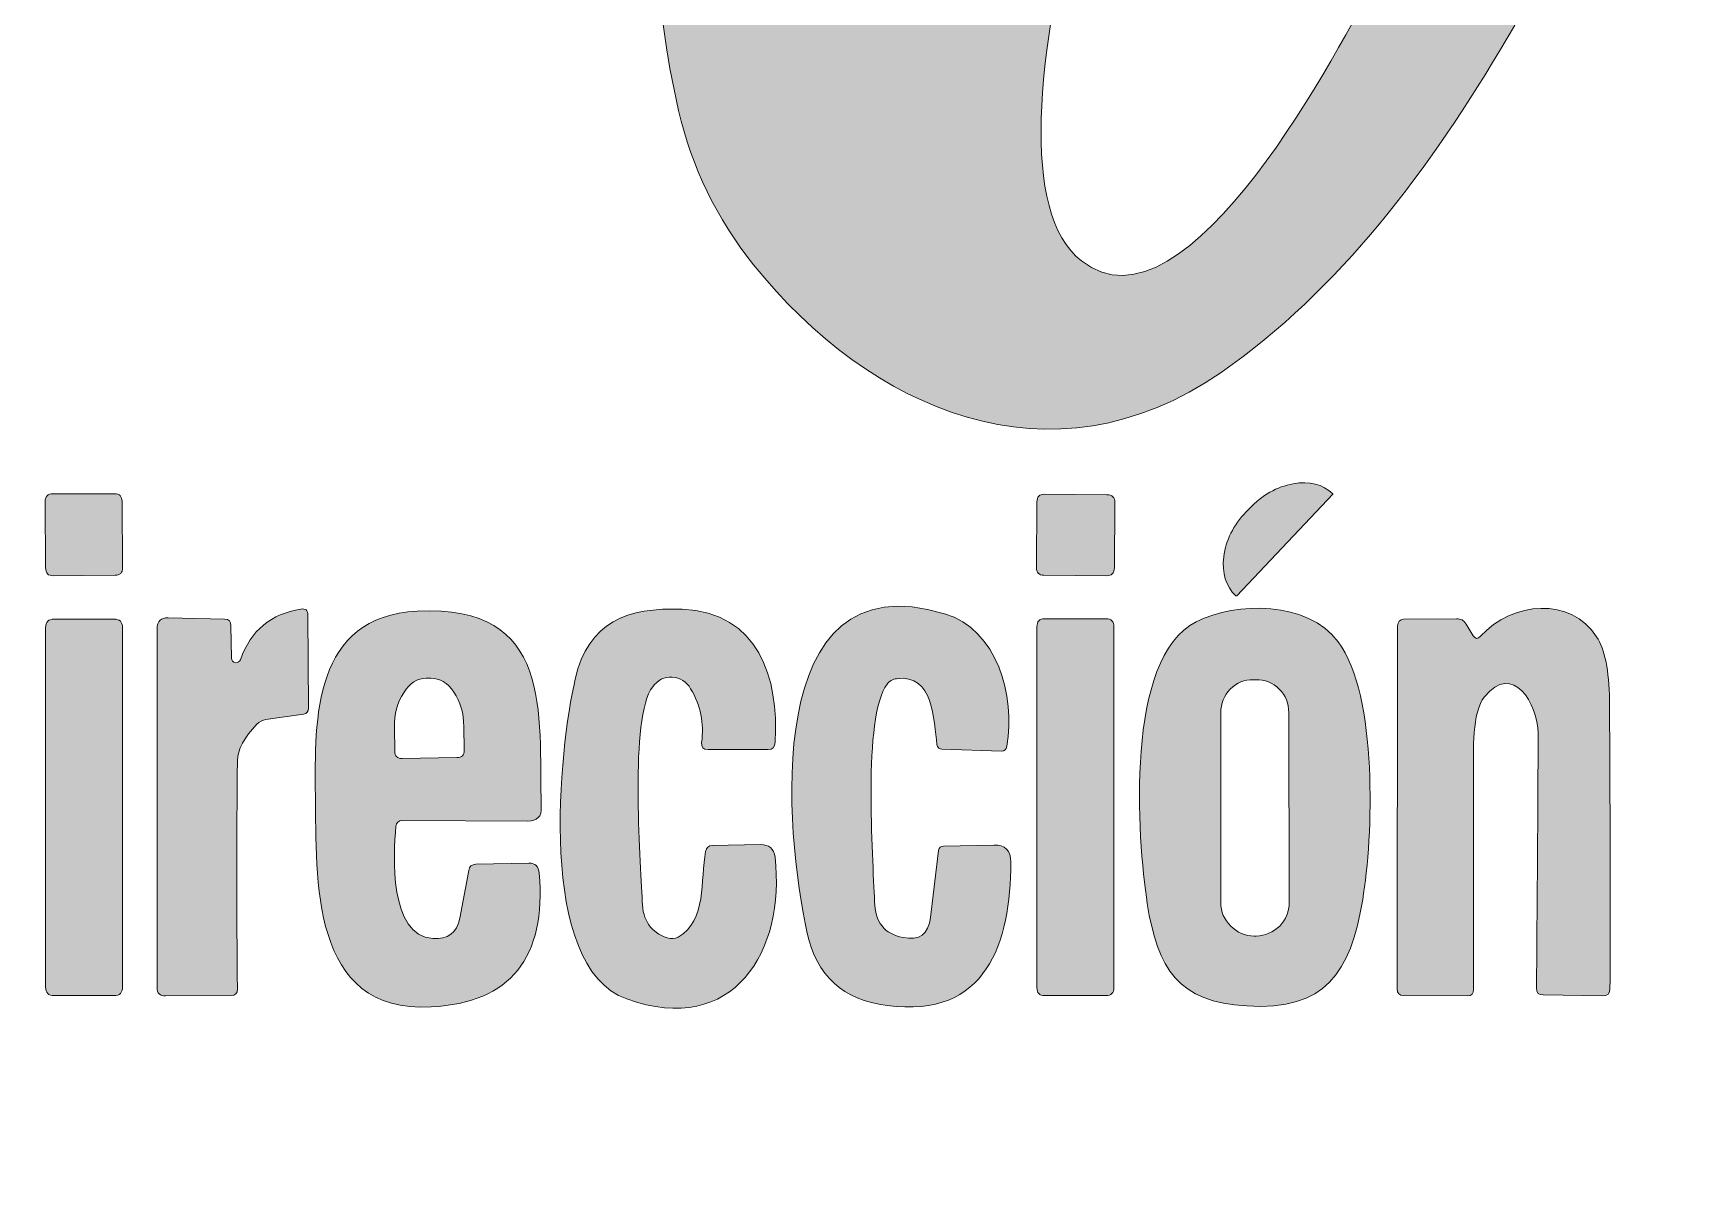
# Model space of a CAD drawing. Header units: millimetres. Extents: x 6 to 133, y 303 to 393.
# Drawn here: x 101.807 to 105.485, y 316.559 to 319.111 of the extents above; entities that cross this region are included whole.
import ezdxf

# ---------------------------------------------------------------- set-up
doc = ezdxf.new("R2010")
doc.units = ezdxf.units.MM
doc.header["$MEASUREMENT"] = 0

# ---------------------------------------------------------------- blocks, each defined once
blk = doc.blocks.new('block 2')
at = {"color": 188, "lineweight": 35, "true_color": 0x161224}
blk.add_open_spline([(21.4184, 393.1407), (21.4184, 393.1407), (6.4183, 303.1407), (6.4183, 303.1407), (6.4183, 303.1407), (118.7994, 303.1407), (118.7994, 303.1407), (118.7994, 303.1407), (133.0232, 388.4831), (133.0232, 388.4831), (133.3864, 390.6622), (131.9143, 392.7231), (129.7352, 393.0863), (129.5179, 393.1225), (129.298, 393.1407), (129.0776, 393.1407), (129.0776, 393.1407), (21.4184, 393.1407), (21.4184, 393.1407)], degree=3, knots=[0, 0, 0, 0, 1, 1, 1, 2, 2, 2, 3, 3, 3, 4, 4, 4, 5, 5, 5, 6, 6, 6, 6], dxfattribs=at)
blk = doc.blocks.new('block 137')
at = {"true_color": 0x161225}
h = blk.add_hatch(color=188, dxfattribs=at)
h.dxf.hatch_style = 2
edge = h.paths.add_edge_path()
edge.add_spline(control_points=[(94.8489, 321.2384), (94.4416, 321.0153), (93.0276, 320.1895), (93.1519, 319.6401), (93.163, 319.5902), (93.1963, 319.5424), (93.2185, 319.4958), (93.2274, 319.4781), (93.2218, 319.4692), (93.2018, 319.4681), (92.8411, 319.4492), (92.4715, 319.6679), (92.426, 320.0508), (92.4071, 320.2062), (92.4482, 320.3416), (92.5503, 320.457), (93.4249, 321.4481), (94.7268, 322.0708), (95.9477, 322.507), (96.839, 322.8266), (97.7569, 323.0419), (98.6981, 323.1529), (99.2386, 323.2173), (99.7825, 323.2251), (100.3241, 323.1751), (100.9057, 323.1207), (101.5572, 322.9476), (101.9934, 322.5758), (103.0911, 321.639), (102.3375, 320.0608), (101.6782, 319.1362), (101.0555, 318.2649), (100.3108, 317.5124), (99.4428, 316.8776), (99.0277, 316.5746), (98.586, 316.3182), (98.1165, 316.1106), (97.6326, 315.8964), (97.0332, 315.8986), (96.5282, 316.0307), (96.3584, 316.0751), (96.2718, 316.1217), (96.2563, 316.3015), (96.2474, 316.4025), (96.2907, 316.4525), (96.3862, 316.4514), (96.4172, 316.4514), (96.4428, 316.4358), (96.4616, 316.4037), (96.5127, 316.3215), (96.5693, 316.2538), (96.6303, 316.2017), (96.7413, 316.1073), (96.8845, 316.1417), (97.0132, 316.1806), (97.5471, 316.3382), (97.9822, 316.619), (98.4128, 316.9619), (99.3729, 317.7244), (100.222, 318.5957), (100.959, 319.5757), (101.3763, 320.1307), (101.7903, 320.8155), (101.9235, 321.5003), (102.0234, 322.0175), (101.8114, 322.4859), (101.3319, 322.7023), (101.1199, 322.7978), (100.9057, 322.8577), (100.687, 322.881), (99.9334, 322.9609), (99.1665, 322.8322), (98.4139, 322.6424), (97.1764, 322.3294), (95.9877, 321.8621), (94.8489, 321.2384)], knot_values=[0, 0, 0, 0, 1, 1, 1, 2, 2, 2, 3, 3, 3, 4, 4, 4, 5, 5, 5, 6, 6, 6, 7, 7, 7, 8, 8, 8, 9, 9, 9, 10, 10, 10, 11, 11, 11, 12, 12, 12, 13, 13, 13, 14, 14, 14, 15, 15, 15, 16, 16, 16, 17, 17, 17, 18, 18, 18, 19, 19, 19, 20, 20, 20, 21, 21, 21, 22, 22, 22, 23, 23, 23, 24, 24, 24, 25, 25, 25, 25], degree=3, periodic=1)
at = {"lineweight": 0}
blk.add_open_spline([(94.8489, 321.2384), (94.4416, 321.0153), (93.0276, 320.1895), (93.1519, 319.6401), (93.163, 319.5902), (93.1963, 319.5424), (93.2185, 319.4958), (93.2274, 319.4781), (93.2218, 319.4692), (93.2018, 319.4681), (92.8411, 319.4492), (92.4715, 319.6679), (92.426, 320.0508), (92.4071, 320.2062), (92.4482, 320.3416), (92.5503, 320.457), (93.4249, 321.4481), (94.7268, 322.0708), (95.9477, 322.507), (96.839, 322.8266), (97.7569, 323.0419), (98.6981, 323.1529), (99.2386, 323.2173), (99.7825, 323.2251), (100.3241, 323.1751), (100.9057, 323.1207), (101.5572, 322.9476), (101.9934, 322.5758), (103.0911, 321.639), (102.3375, 320.0608), (101.6782, 319.1362), (101.0555, 318.2649), (100.3108, 317.5124), (99.4428, 316.8776), (99.0277, 316.5746), (98.586, 316.3182), (98.1165, 316.1106), (97.6326, 315.8964), (97.0332, 315.8986), (96.5282, 316.0307), (96.3584, 316.0751), (96.2718, 316.1217), (96.2563, 316.3015), (96.2474, 316.4025), (96.2907, 316.4525), (96.3862, 316.4514), (96.4172, 316.4514), (96.4428, 316.4358), (96.4616, 316.4037), (96.5127, 316.3215), (96.5693, 316.2538), (96.6303, 316.2017), (96.7413, 316.1073), (96.8845, 316.1417), (97.0132, 316.1806), (97.5471, 316.3382), (97.9822, 316.619), (98.4128, 316.9619), (99.3729, 317.7244), (100.222, 318.5957), (100.959, 319.5757), (101.3763, 320.1307), (101.7903, 320.8155), (101.9235, 321.5003), (102.0234, 322.0175), (101.8114, 322.4859), (101.3319, 322.7023), (101.1199, 322.7978), (100.9057, 322.8577), (100.687, 322.881), (99.9334, 322.9609), (99.1665, 322.8322), (98.4139, 322.6424), (97.1764, 322.3294), (95.9877, 321.8621), (94.8489, 321.2384)], degree=3, knots=[0, 0, 0, 0, 1, 1, 1, 2, 2, 2, 3, 3, 3, 4, 4, 4, 5, 5, 5, 6, 6, 6, 7, 7, 7, 8, 8, 8, 9, 9, 9, 10, 10, 10, 11, 11, 11, 12, 12, 12, 13, 13, 13, 14, 14, 14, 15, 15, 15, 16, 16, 16, 17, 17, 17, 18, 18, 18, 19, 19, 19, 20, 20, 20, 21, 21, 21, 22, 22, 22, 23, 23, 23, 24, 24, 24, 25, 25, 25, 25], dxfattribs=at)
blk = doc.blocks.new('block 136')
blk.add_blockref('block 137', (0, 0))
blk = doc.blocks.new('block 139')
at = {"true_color": 0x161225}
h = blk.add_hatch(color=188, dxfattribs=at)
h.dxf.hatch_style = 2
edge = h.paths.add_edge_path()
edge.add_spline(control_points=[(107.2776, 319.6901), (106.9857, 320.104), (107.0401, 320.7256), (107.2277, 321.1707), (107.4586, 321.7145), (107.8692, 321.9998), (108.4597, 322.0286), (108.7805, 322.0441), (108.9969, 321.76), (109.0047, 321.4515), (109.0169, 321.0319), (108.6217, 320.6945), (108.2566, 320.5624), (108.1556, 320.5258), (108.0535, 320.4947), (107.948, 320.4681), (107.9403, 320.4659), (107.9347, 320.4603), (107.9336, 320.4514), (107.8992, 320.1229), (108.1833, 319.5846), (108.5052, 319.4903), (108.6417, 319.4503), (108.7938, 319.4958), (108.927, 319.5424), (109.4775, 319.7345), (110.0036, 320.1174), (110.3188, 320.6135), (110.3432, 320.6501), (110.3665, 320.6756), (110.3909, 320.6879), (110.4686, 320.7278), (110.6373, 320.7589), (110.5619, 320.5913), (110.4609, 320.3671), (110.321, 320.1718), (110.1401, 320.0053), (109.6784, 319.5791), (109.1323, 319.3349), (108.503, 319.275), (108.0901, 319.235), (107.6772, 319.3116), (107.3675, 319.599), (107.3609, 319.6046), (107.3542, 319.6057), (107.3465, 319.6024), (107.2987, 319.5846), (107.2377, 319.5724), (107.1633, 319.5669), (106.7815, 319.5358), (106.4685, 319.6679), (106.2388, 319.9609), (106.1467, 320.0785), (105.9935, 320.4082), (105.7948, 320.2761), (105.6883, 320.205), (105.6017, 320.1063), (105.5373, 319.982), (105.2521, 319.4315), (104.9702, 318.7211), (104.4463, 318.3571), (104.0678, 318.0951), (103.666, 318.2738), (103.4074, 318.5957), (103.3253, 318.6989), (103.2698, 318.8132), (103.2409, 318.9387), (103.1266, 319.437), (103.2021, 319.9131), (103.4673, 320.3693), (103.8425, 321.0108), (104.4907, 321.2484), (105.2021, 321.1906), (105.5162, 321.1651), (105.7793, 321.1085), (106.0379, 320.9531), (106.0656, 320.9376), (106.0745, 320.9165), (106.0667, 320.891), (106.0645, 320.8821), (106.059, 320.8754), (106.0512, 320.8721), (105.9336, 320.8222), (105.8403, 320.8244), (105.7127, 320.8721), (105.5029, 320.9509), (105.2498, 321.0242), (105.0367, 320.9886), (104.6572, 320.9276), (104.5606, 320.6668), (104.4141, 320.3049), (104.2976, 320.0175), (103.8602, 318.821), (104.1355, 318.6046), (104.3708, 318.4192), (104.7138, 319.0874), (104.7926, 319.2361), (105.0145, 319.6501), (105.1899, 320.0275), (105.4663, 320.3549), (105.6072, 320.5236), (105.7216, 320.5802), (105.9347, 320.5835), (106.0379, 320.5857), (106.1211, 320.5724), (106.1833, 320.5425), (106.3231, 320.477), (106.4286, 320.3782), (106.4985, 320.2461), (106.675, 319.9109), (106.8548, 319.6601), (107.2721, 319.679), (107.281, 319.6801), (107.2821, 319.6834), (107.2776, 319.6901)], knot_values=[0, 0, 0, 0, 1, 1, 1, 2, 2, 2, 3, 3, 3, 4, 4, 4, 5, 5, 5, 6, 6, 6, 7, 7, 7, 8, 8, 8, 9, 9, 9, 10, 10, 10, 11, 11, 11, 12, 12, 12, 13, 13, 13, 14, 14, 14, 15, 15, 15, 16, 16, 16, 17, 17, 17, 18, 18, 18, 19, 19, 19, 20, 20, 20, 21, 21, 21, 22, 22, 22, 23, 23, 23, 24, 24, 24, 25, 25, 25, 26, 26, 26, 27, 27, 27, 28, 28, 28, 29, 29, 29, 30, 30, 30, 31, 31, 31, 32, 32, 32, 33, 33, 33, 34, 34, 34, 35, 35, 35, 36, 36, 36, 37, 37, 37, 38, 38, 38, 38], degree=3, periodic=1)
edge = h.paths.add_edge_path()
edge.add_spline(control_points=[(108.2621, 320.9576), (108.342, 321.0852), (108.6628, 321.679), (108.4608, 321.7789), (108.321, 321.8477), (108.1589, 321.6868), (108.0968, 321.5747), (107.968, 321.3449), (107.8948, 321.1096), (107.8759, 320.8677), (107.8726, 320.8177), (107.8714, 320.6634), (107.9303, 320.6268), (107.9391, 320.6224), (107.9469, 320.6213), (107.9558, 320.6246), (108.0845, 320.679), (108.1911, 320.8443), (108.2621, 320.9576)], knot_values=[0, 0, 0, 0, 1, 1, 1, 2, 2, 2, 3, 3, 3, 4, 4, 4, 5, 5, 5, 6, 6, 6, 6], degree=3, periodic=1)
at = {"lineweight": 0}
blk.add_open_spline([(107.2776, 319.6901), (106.9857, 320.104), (107.0401, 320.7256), (107.2277, 321.1707), (107.4586, 321.7145), (107.8692, 321.9998), (108.4597, 322.0286), (108.7805, 322.0441), (108.9969, 321.76), (109.0047, 321.4515), (109.0169, 321.0319), (108.6217, 320.6945), (108.2566, 320.5624), (108.1556, 320.5258), (108.0535, 320.4947), (107.948, 320.4681), (107.9403, 320.4659), (107.9347, 320.4603), (107.9336, 320.4514), (107.8992, 320.1229), (108.1833, 319.5846), (108.5052, 319.4903), (108.6417, 319.4503), (108.7938, 319.4958), (108.927, 319.5424), (109.4775, 319.7345), (110.0036, 320.1174), (110.3188, 320.6135), (110.3432, 320.6501), (110.3665, 320.6756), (110.3909, 320.6879), (110.4686, 320.7278), (110.6373, 320.7589), (110.5619, 320.5913), (110.4609, 320.3671), (110.321, 320.1718), (110.1401, 320.0053), (109.6784, 319.5791), (109.1323, 319.3349), (108.503, 319.275), (108.0901, 319.235), (107.6772, 319.3116), (107.3675, 319.599), (107.3609, 319.6046), (107.3542, 319.6057), (107.3465, 319.6024), (107.2987, 319.5846), (107.2377, 319.5724), (107.1633, 319.5669), (106.7815, 319.5358), (106.4685, 319.6679), (106.2388, 319.9609), (106.1467, 320.0785), (105.9935, 320.4082), (105.7948, 320.2761), (105.6883, 320.205), (105.6017, 320.1063), (105.5373, 319.982), (105.2521, 319.4315), (104.9702, 318.7211), (104.4463, 318.3571), (104.0678, 318.0951), (103.666, 318.2738), (103.4074, 318.5957), (103.3253, 318.6989), (103.2698, 318.8132), (103.2409, 318.9387), (103.1266, 319.437), (103.2021, 319.9131), (103.4673, 320.3693), (103.8425, 321.0108), (104.4907, 321.2484), (105.2021, 321.1906), (105.5162, 321.1651), (105.7793, 321.1085), (106.0379, 320.9531), (106.0656, 320.9376), (106.0745, 320.9165), (106.0667, 320.891), (106.0645, 320.8821), (106.059, 320.8754), (106.0512, 320.8721), (105.9336, 320.8222), (105.8403, 320.8244), (105.7127, 320.8721), (105.5029, 320.9509), (105.2498, 321.0242), (105.0367, 320.9886), (104.6572, 320.9276), (104.5606, 320.6668), (104.4141, 320.3049), (104.2976, 320.0175), (103.8602, 318.821), (104.1355, 318.6046), (104.3708, 318.4192), (104.7138, 319.0874), (104.7926, 319.2361), (105.0145, 319.6501), (105.1899, 320.0275), (105.4663, 320.3549), (105.6072, 320.5236), (105.7216, 320.5802), (105.9347, 320.5835), (106.0379, 320.5857), (106.1211, 320.5724), (106.1833, 320.5425), (106.3231, 320.477), (106.4286, 320.3782), (106.4985, 320.2461), (106.675, 319.9109), (106.8548, 319.6601), (107.2721, 319.679), (107.281, 319.6801), (107.2821, 319.6834), (107.2776, 319.6901)], degree=3, knots=[0, 0, 0, 0, 1, 1, 1, 2, 2, 2, 3, 3, 3, 4, 4, 4, 5, 5, 5, 6, 6, 6, 7, 7, 7, 8, 8, 8, 9, 9, 9, 10, 10, 10, 11, 11, 11, 12, 12, 12, 13, 13, 13, 14, 14, 14, 15, 15, 15, 16, 16, 16, 17, 17, 17, 18, 18, 18, 19, 19, 19, 20, 20, 20, 21, 21, 21, 22, 22, 22, 23, 23, 23, 24, 24, 24, 25, 25, 25, 26, 26, 26, 27, 27, 27, 28, 28, 28, 29, 29, 29, 30, 30, 30, 31, 31, 31, 32, 32, 32, 33, 33, 33, 34, 34, 34, 35, 35, 35, 36, 36, 36, 37, 37, 37, 38, 38, 38, 38], dxfattribs=at)
blk = doc.blocks.new('block 138')
blk.add_blockref('block 139', (0, 0))

msp = doc.modelspace()

# ---------------------------------------------------------------- hatches: boundary and pattern name
at = {"true_color": 0x161225}
h = msp.add_hatch(color=188, dxfattribs=at)
h.dxf.hatch_style = 2
edge = h.paths.add_edge_path()
edge.add_spline(control_points=[(101.8513, 318.0874), (101.8513, 318.0874), (101.9878, 318.0874), (101.9878, 318.0874), (101.9989, 318.0874), (102.0045, 318.0818), (102.0045, 318.0707), (102.0045, 318.0707), (102.0056, 317.9231), (102.0056, 317.9231), (102.0056, 317.912), (102, 317.9065), (101.9889, 317.9065), (101.9889, 317.9065), (101.8524, 317.9053), (101.8524, 317.9053), (101.8402, 317.9053), (101.8347, 317.9109), (101.8347, 317.9231), (101.8347, 317.9231), (101.8336, 318.0696), (101.8336, 318.0696), (101.8336, 318.0807), (101.8391, 318.0874), (101.8513, 318.0874)], knot_values=[0, 0, 0, 0, 1, 1, 1, 2, 2, 2, 3, 3, 3, 4, 4, 4, 5, 5, 5, 6, 6, 6, 7, 7, 7, 8, 8, 8, 8], degree=3, periodic=1)
h = msp.add_hatch(color=188, dxfattribs=at)
h.dxf.hatch_style = 2
edge = h.paths.add_edge_path()
edge.add_spline(control_points=[(104.0534, 318.0863), (104.0534, 318.0863), (104.1921, 318.0851), (104.1921, 318.0851), (104.2043, 318.0851), (104.2099, 318.0796), (104.2099, 318.0685), (104.2099, 318.0685), (104.2088, 317.9231), (104.2088, 317.9231), (104.2088, 317.9109), (104.2021, 317.9053), (104.191, 317.9053), (104.191, 317.9053), (104.0523, 317.9065), (104.0523, 317.9065), (104.0412, 317.9065), (104.0356, 317.912), (104.0356, 317.9242), (104.0356, 317.9242), (104.0367, 318.0696), (104.0367, 318.0696), (104.0367, 318.0807), (104.0423, 318.0863), (104.0534, 318.0863)], knot_values=[0, 0, 0, 0, 1, 1, 1, 2, 2, 2, 3, 3, 3, 4, 4, 4, 5, 5, 5, 6, 6, 6, 7, 7, 7, 8, 8, 8, 8], degree=3, periodic=1)
h = msp.add_hatch(color=188, dxfattribs=at)
h.dxf.hatch_style = 2
edge = h.paths.add_edge_path()
edge.add_spline(control_points=[(104.4807, 317.8609), (104.4807, 317.8609), (104.4796, 317.8609), (104.4796, 317.8609), (104.4796, 317.8609), (104.4785, 317.8609), (104.4785, 317.8609), (104.4563, 317.882), (104.4474, 317.9109), (104.4518, 317.9475), (104.4563, 317.9841), (104.4729, 318.0174), (104.5018, 318.0474), (104.5018, 318.0474), (104.5084, 318.0541), (104.5084, 318.0541), (104.5373, 318.0851), (104.5695, 318.1029), (104.6061, 318.1096), (104.6416, 318.1162), (104.6716, 318.1085), (104.6938, 318.0874), (104.6938, 318.0874), (104.6938, 318.0863), (104.6938, 318.0863), (104.6938, 318.0863), (104.4807, 317.8609), (104.4807, 317.8609)], knot_values=[0, 0, 0, 0, 1, 1, 1, 2, 2, 2, 3, 3, 3, 4, 4, 4, 5, 5, 5, 6, 6, 6, 7, 7, 7, 8, 8, 8, 9, 9, 9, 9], degree=3, periodic=1)
h = msp.add_hatch(color=188, dxfattribs=at)
h.dxf.hatch_style = 2
edge = h.paths.add_edge_path()
edge.add_spline(control_points=[(103.8003, 317.1462), (103.8003, 317.1462), (103.8181, 317.2949), (103.8181, 317.2949), (103.8192, 317.3016), (103.8225, 317.3049), (103.8292, 317.3049), (103.8292, 317.3049), (103.9413, 317.3071), (103.9413, 317.3071), (103.9657, 317.3082), (103.979, 317.2949), (103.979, 317.2694), (103.9779, 317.0907), (103.9257, 316.9209), (103.7038, 316.9508), (103.6061, 316.963), (103.5473, 317.0174), (103.5262, 317.1118), (103.4784, 317.3337), (103.4185, 317.9453), (103.8314, 317.821), (103.9502, 317.7855), (103.9879, 317.639), (103.9701, 317.5269), (103.969, 317.5191), (103.9646, 317.5158), (103.9579, 317.5158), (103.9579, 317.5158), (103.8258, 317.5202), (103.8258, 317.5202), (103.8203, 317.5202), (103.8159, 317.5235), (103.8147, 317.5302), (103.807, 317.5846), (103.8081, 317.6878), (103.7248, 317.6767), (103.716, 317.6756), (103.7093, 317.6712), (103.7038, 317.6645), (103.6494, 317.5912), (103.6727, 317.2805), (103.676, 317.1817), (103.6771, 317.1362), (103.6982, 317.1095), (103.7393, 317.1018), (103.7759, 317.094), (103.7959, 317.1095), (103.8003, 317.1462)], knot_values=[0, 0, 0, 0, 1, 1, 1, 2, 2, 2, 3, 3, 3, 4, 4, 4, 5, 5, 5, 6, 6, 6, 7, 7, 7, 8, 8, 8, 9, 9, 9, 10, 10, 10, 11, 11, 11, 12, 12, 12, 13, 13, 13, 14, 14, 14, 15, 15, 15, 16, 16, 16, 16], degree=3, periodic=1)
h = msp.add_hatch(color=188, dxfattribs=at)
h.dxf.hatch_style = 2
edge = h.paths.add_edge_path()
edge.add_spline(control_points=[(102.2476, 317.7222), (102.2476, 317.7167), (102.2509, 317.7133), (102.2564, 317.7122), (102.262, 317.7122), (102.2653, 317.7144), (102.2675, 317.7189), (102.2908, 317.7844), (102.3352, 317.821), (102.4018, 317.831), (102.4118, 317.8332), (102.4174, 317.8288), (102.4174, 317.8177), (102.4174, 317.8177), (102.4185, 317.6112), (102.4185, 317.6112), (102.4185, 317.6035), (102.4152, 317.599), (102.4074, 317.5979), (102.4074, 317.5979), (102.3241, 317.5857), (102.3241, 317.5857), (102.3164, 317.5846), (102.3097, 317.5813), (102.3042, 317.5757), (102.2753, 317.5457), (102.2609, 317.5191), (102.2609, 317.4947), (102.2587, 317.326), (102.2587, 317.1562), (102.2609, 316.9875), (102.2609, 316.9775), (102.2564, 316.973), (102.2464, 316.973), (102.2464, 316.973), (102.101, 316.9719), (102.101, 316.9719), (102.0888, 316.9719), (102.0822, 316.9775), (102.0822, 316.9908), (102.0822, 316.9908), (102.0822, 317.7877), (102.0822, 317.7877), (102.0822, 317.8043), (102.0911, 317.8121), (102.1066, 317.8121), (102.1066, 317.8121), (102.232, 317.8088), (102.232, 317.8088), (102.242, 317.8088), (102.2464, 317.8043), (102.2464, 317.7944), (102.2464, 317.7944), (102.2476, 317.7222), (102.2476, 317.7222)], knot_values=[0, 0, 0, 0, 1, 1, 1, 2, 2, 2, 3, 3, 3, 4, 4, 4, 5, 5, 5, 6, 6, 6, 7, 7, 7, 8, 8, 8, 9, 9, 9, 10, 10, 10, 11, 11, 11, 12, 12, 12, 13, 13, 13, 14, 14, 14, 15, 15, 15, 16, 16, 16, 17, 17, 17, 18, 18, 18, 18], degree=3, periodic=1)
h = msp.add_hatch(color=188, dxfattribs=at)
h.dxf.hatch_style = 2
edge = h.paths.add_edge_path()
edge.add_spline(control_points=[(102.6127, 317.3482), (102.6072, 317.2849), (102.5972, 317.1062), (102.6948, 317.0996), (102.7281, 317.0973), (102.7481, 317.1118), (102.7548, 317.1451), (102.7548, 317.1451), (102.7748, 317.2505), (102.7748, 317.2505), (102.7759, 317.2594), (102.7814, 317.2638), (102.7903, 317.2649), (102.7903, 317.2649), (102.908, 317.2672), (102.908, 317.2672), (102.9224, 317.2672), (102.9301, 317.2594), (102.9313, 317.245), (102.9468, 317.0563), (102.868, 316.9575), (102.6915, 316.9475), (102.4207, 316.932), (102.4362, 317.235), (102.434, 317.417), (102.4318, 317.589), (102.4296, 317.8154), (102.6604, 317.8265), (102.9634, 317.8421), (102.9301, 317.6023), (102.9357, 317.3915), (102.9368, 317.3704), (102.9268, 317.3604), (102.9057, 317.3604), (102.9057, 317.3604), (102.6283, 317.3615), (102.6283, 317.3615), (102.6183, 317.3615), (102.6138, 317.3571), (102.6127, 317.3482)], knot_values=[0, 0, 0, 0, 1, 1, 1, 2, 2, 2, 3, 3, 3, 4, 4, 4, 5, 5, 5, 6, 6, 6, 7, 7, 7, 8, 8, 8, 9, 9, 9, 10, 10, 10, 11, 11, 11, 12, 12, 12, 13, 13, 13, 13], degree=3, periodic=1)
edge = h.paths.add_edge_path()
edge.add_spline(control_points=[(102.6271, 317.4991), (102.6271, 317.4991), (102.7481, 317.5013), (102.7481, 317.5013), (102.7592, 317.5013), (102.7648, 317.5069), (102.7648, 317.518), (102.7648, 317.518), (102.7637, 317.5702), (102.7637, 317.5702), (102.7637, 317.6001), (102.7559, 317.6256), (102.7415, 317.6467), (102.727, 317.6678), (102.7104, 317.6778), (102.6904, 317.6778), (102.6904, 317.6778), (102.6804, 317.6778), (102.6804, 317.6778), (102.6604, 317.6778), (102.6438, 317.6667), (102.6305, 317.6456), (102.616, 317.6245), (102.6094, 317.5979), (102.6094, 317.5679), (102.6094, 317.5679), (102.6105, 317.5158), (102.6105, 317.5158), (102.6105, 317.5047), (102.616, 317.4991), (102.6271, 317.4991)], knot_values=[0, 0, 0, 0, 1, 1, 1, 2, 2, 2, 3, 3, 3, 4, 4, 4, 5, 5, 5, 6, 6, 6, 7, 7, 7, 8, 8, 8, 9, 9, 9, 10, 10, 10, 10], degree=3, periodic=1)
h = msp.add_hatch(color=188, dxfattribs=at)
h.dxf.hatch_style = 2
edge = h.paths.add_edge_path()
edge.add_spline(control_points=[(103.1832, 317.6589), (103.131, 317.589), (103.1566, 317.2783), (103.1599, 317.1817), (103.161, 317.1395), (103.1799, 317.1129), (103.2154, 317.1007), (103.2243, 317.0984), (103.232, 317.0984), (103.2398, 317.1029), (103.3042, 317.1384), (103.2886, 317.2305), (103.3009, 317.2927), (103.302, 317.3016), (103.3075, 317.306), (103.3153, 317.306), (103.3153, 317.306), (103.4229, 317.3082), (103.4229, 317.3082), (103.4418, 317.3082), (103.4529, 317.2993), (103.4551, 317.2805), (103.4784, 317.0729), (103.3641, 316.8798), (103.1255, 316.9653), (102.9235, 317.0374), (102.9757, 317.5224), (103.0112, 317.6756), (103.04, 317.8032), (103.1277, 317.8354), (103.2487, 317.831), (103.4185, 317.8232), (103.464, 317.6789), (103.4551, 317.5357), (103.4551, 317.5246), (103.4496, 317.5191), (103.4396, 317.5191), (103.4396, 317.5191), (103.3064, 317.5191), (103.3064, 317.5191), (103.2953, 317.5191), (103.2909, 317.5246), (103.292, 317.5346), (103.2975, 317.5779), (103.2898, 317.6179), (103.2676, 317.6545), (103.2587, 317.67), (103.2443, 317.6789), (103.2265, 317.68), (103.2087, 317.6811), (103.1943, 317.6734), (103.1832, 317.6589)], knot_values=[0, 0, 0, 0, 1, 1, 1, 2, 2, 2, 3, 3, 3, 4, 4, 4, 5, 5, 5, 6, 6, 6, 7, 7, 7, 8, 8, 8, 9, 9, 9, 10, 10, 10, 11, 11, 11, 12, 12, 12, 13, 13, 13, 14, 14, 14, 15, 15, 15, 16, 16, 16, 17, 17, 17, 17], degree=3, periodic=1)
h = msp.add_hatch(color=188, dxfattribs=at)
h.dxf.hatch_style = 2
edge = h.paths.add_edge_path()
edge.add_spline(control_points=[(104.706, 317.7588), (104.7948, 317.639), (104.7837, 317.3249), (104.7604, 317.1861), (104.7326, 317.0219), (104.6782, 316.9397), (104.5029, 316.9497), (104.3519, 316.9575), (104.3042, 317.033), (104.282, 317.1772), (104.2598, 317.3238), (104.231, 317.7233), (104.3908, 317.8032), (104.4807, 317.8476), (104.6372, 317.8498), (104.706, 317.7588)], knot_values=[0, 0, 0, 0, 1, 1, 1, 2, 2, 2, 3, 3, 3, 4, 4, 4, 5, 5, 5, 5], degree=3, periodic=1)
edge = h.paths.add_edge_path()
edge.add_spline(control_points=[(104.5961, 317.6012), (104.5961, 317.6223), (104.5895, 317.639), (104.575, 317.6534), (104.5606, 317.6678), (104.5428, 317.6745), (104.5229, 317.6745), (104.5229, 317.6745), (104.5184, 317.6745), (104.5184, 317.6745), (104.4973, 317.6745), (104.4807, 317.6678), (104.4663, 317.6534), (104.4518, 317.639), (104.4452, 317.6212), (104.4452, 317.6012), (104.4452, 317.6012), (104.4452, 317.1795), (104.4452, 317.1795), (104.4452, 317.1584), (104.4529, 317.1417), (104.4674, 317.1273), (104.4818, 317.1129), (104.4984, 317.1051), (104.5195, 317.1051), (104.5195, 317.1051), (104.524, 317.1051), (104.524, 317.1051), (104.5439, 317.1062), (104.5617, 317.1129), (104.5761, 317.1273), (104.5906, 317.1417), (104.5972, 317.1595), (104.5972, 317.1795), (104.5972, 317.1795), (104.5961, 317.6012), (104.5961, 317.6012)], knot_values=[0, 0, 0, 0, 1, 1, 1, 2, 2, 2, 3, 3, 3, 4, 4, 4, 5, 5, 5, 6, 6, 6, 7, 7, 7, 8, 8, 8, 9, 9, 9, 10, 10, 10, 11, 11, 11, 12, 12, 12, 12], degree=3, periodic=1)
h = msp.add_hatch(color=188, dxfattribs=at)
h.dxf.hatch_style = 2
edge = h.paths.add_edge_path()
edge.add_spline(control_points=[(105.0223, 317.771), (105.0922, 317.8487), (105.2243, 317.8587), (105.2798, 317.7699), (105.2987, 317.7411), (105.3076, 317.6945), (105.3087, 317.629), (105.3098, 317.4148), (105.3109, 317.2017), (105.3098, 316.9875), (105.3098, 316.9775), (105.3042, 316.9719), (105.2942, 316.9719), (105.2942, 316.9719), (105.1611, 316.9741), (105.1611, 316.9741), (105.1511, 316.9741), (105.1466, 316.9786), (105.1466, 316.9897), (105.1477, 317.1784), (105.15, 317.367), (105.15, 317.5557), (105.15, 317.6201), (105.0934, 317.7144), (105.0312, 317.6367), (105.0023, 317.6012), (105.0068, 317.5169), (105.0068, 317.4647), (105.0068, 317.306), (105.0068, 317.1462), (105.0068, 316.9863), (105.0068, 316.9775), (105.0023, 316.9719), (104.9924, 316.9719), (104.9924, 316.9719), (104.8514, 316.973), (104.8514, 316.973), (104.8414, 316.973), (104.837, 316.9775), (104.837, 316.9875), (104.837, 316.9875), (104.8381, 317.7944), (104.8381, 317.7944), (104.8381, 317.8032), (104.8425, 317.8077), (104.8514, 317.8088), (104.8514, 317.8088), (104.969, 317.8099), (104.969, 317.8099), (104.9779, 317.8099), (104.9857, 317.8066), (104.9901, 317.7977), (104.9901, 317.7977), (105.0057, 317.7722), (105.0057, 317.7722), (105.0101, 317.7644), (105.0157, 317.7644), (105.0223, 317.771)], knot_values=[0, 0, 0, 0, 1, 1, 1, 2, 2, 2, 3, 3, 3, 4, 4, 4, 5, 5, 5, 6, 6, 6, 7, 7, 7, 8, 8, 8, 9, 9, 9, 10, 10, 10, 11, 11, 11, 12, 12, 12, 13, 13, 13, 14, 14, 14, 15, 15, 15, 16, 16, 16, 17, 17, 17, 18, 18, 18, 19, 19, 19, 19], degree=3, periodic=1)
h = msp.add_hatch(color=188, dxfattribs=at)
h.dxf.hatch_style = 2
edge = h.paths.add_edge_path()
edge.add_spline(control_points=[(101.8535, 317.8088), (101.8535, 317.8088), (101.9867, 317.8088), (101.9867, 317.8088), (101.9989, 317.8088), (102.0056, 317.8032), (102.0056, 317.7899), (102.0056, 317.7899), (102.0056, 316.9919), (102.0056, 316.9919), (102.0056, 316.9786), (101.9989, 316.973), (101.9867, 316.973), (101.9867, 316.973), (101.8535, 316.973), (101.8535, 316.973), (101.8413, 316.973), (101.8347, 316.9786), (101.8347, 316.9919), (101.8347, 316.9919), (101.8347, 317.7899), (101.8347, 317.7899), (101.8347, 317.8032), (101.8413, 317.8088), (101.8535, 317.8088)], knot_values=[0, 0, 0, 0, 1, 1, 1, 2, 2, 2, 3, 3, 3, 4, 4, 4, 5, 5, 5, 6, 6, 6, 7, 7, 7, 8, 8, 8, 8], degree=3, periodic=1)
h = msp.add_hatch(color=188, dxfattribs=at)
h.dxf.hatch_style = 2
edge = h.paths.add_edge_path()
edge.add_spline(control_points=[(104.0545, 317.8099), (104.0545, 317.8099), (104.1899, 317.8099), (104.1899, 317.8099), (104.2021, 317.8099), (104.2076, 317.8032), (104.2076, 317.7921), (104.2076, 317.7921), (104.2076, 316.9908), (104.2076, 316.9908), (104.2076, 316.9786), (104.2021, 316.973), (104.1899, 316.973), (104.1899, 316.973), (104.0545, 316.973), (104.0545, 316.973), (104.0423, 316.973), (104.0367, 316.9786), (104.0367, 316.9908), (104.0367, 316.9908), (104.0367, 317.7921), (104.0367, 317.7921), (104.0367, 317.8032), (104.0423, 317.8099), (104.0545, 317.8099)], knot_values=[0, 0, 0, 0, 1, 1, 1, 2, 2, 2, 3, 3, 3, 4, 4, 4, 5, 5, 5, 6, 6, 6, 7, 7, 7, 8, 8, 8, 8], degree=3, periodic=1)

# ---------------------------------------------------------------- linework, layer by layer
at = {"lineweight": 0}
for points, knots in [([(101.8513, 318.0874), (101.8513, 318.0874), (101.9878, 318.0874), (101.9878, 318.0874), (101.9989, 318.0874), (102.0045, 318.0818), (102.0045, 318.0707), (102.0045, 318.0707), (102.0056, 317.9231), (102.0056, 317.9231), (102.0056, 317.912), (102, 317.9065), (101.9889, 317.9065), (101.9889, 317.9065), (101.8524, 317.9053), (101.8524, 317.9053), (101.8402, 317.9053), (101.8347, 317.9109), (101.8347, 317.9231), (101.8347, 317.9231), (101.8336, 318.0696), (101.8336, 318.0696), (101.8336, 318.0807), (101.8391, 318.0874), (101.8513, 318.0874)], [0, 0, 0, 0, 1, 1, 1, 2, 2, 2, 3, 3, 3, 4, 4, 4, 5, 5, 5, 6, 6, 6, 7, 7, 7, 8, 8, 8, 8]), ([(104.0534, 318.0863), (104.0534, 318.0863), (104.1921, 318.0851), (104.1921, 318.0851), (104.2043, 318.0851), (104.2099, 318.0796), (104.2099, 318.0685), (104.2099, 318.0685), (104.2088, 317.9231), (104.2088, 317.9231), (104.2088, 317.9109), (104.2021, 317.9053), (104.191, 317.9053), (104.191, 317.9053), (104.0523, 317.9065), (104.0523, 317.9065), (104.0412, 317.9065), (104.0356, 317.912), (104.0356, 317.9242), (104.0356, 317.9242), (104.0367, 318.0696), (104.0367, 318.0696), (104.0367, 318.0807), (104.0423, 318.0863), (104.0534, 318.0863)], [0, 0, 0, 0, 1, 1, 1, 2, 2, 2, 3, 3, 3, 4, 4, 4, 5, 5, 5, 6, 6, 6, 7, 7, 7, 8, 8, 8, 8]), ([(104.4807, 317.8609), (104.4807, 317.8609), (104.4796, 317.8609), (104.4796, 317.8609), (104.4796, 317.8609), (104.4785, 317.8609), (104.4785, 317.8609), (104.4563, 317.882), (104.4474, 317.9109), (104.4518, 317.9475), (104.4563, 317.9841), (104.4729, 318.0174), (104.5018, 318.0474), (104.5018, 318.0474), (104.5084, 318.0541), (104.5084, 318.0541), (104.5373, 318.0851), (104.5695, 318.1029), (104.6061, 318.1096), (104.6416, 318.1162), (104.6716, 318.1085), (104.6938, 318.0874), (104.6938, 318.0874), (104.6938, 318.0863), (104.6938, 318.0863), (104.6938, 318.0863), (104.4807, 317.8609), (104.4807, 317.8609)], [0, 0, 0, 0, 1, 1, 1, 2, 2, 2, 3, 3, 3, 4, 4, 4, 5, 5, 5, 6, 6, 6, 7, 7, 7, 8, 8, 8, 9, 9, 9, 9]), ([(103.8003, 317.1462), (103.8003, 317.1462), (103.8181, 317.2949), (103.8181, 317.2949), (103.8192, 317.3016), (103.8225, 317.3049), (103.8292, 317.3049), (103.8292, 317.3049), (103.9413, 317.3071), (103.9413, 317.3071), (103.9657, 317.3082), (103.979, 317.2949), (103.979, 317.2694), (103.9779, 317.0907), (103.9257, 316.9209), (103.7038, 316.9508), (103.6061, 316.963), (103.5473, 317.0174), (103.5262, 317.1118), (103.4784, 317.3337), (103.4185, 317.9453), (103.8314, 317.821), (103.9502, 317.7855), (103.9879, 317.639), (103.9701, 317.5269), (103.969, 317.5191), (103.9646, 317.5158), (103.9579, 317.5158), (103.9579, 317.5158), (103.8258, 317.5202), (103.8258, 317.5202), (103.8203, 317.5202), (103.8159, 317.5235), (103.8147, 317.5302), (103.807, 317.5846), (103.8081, 317.6878), (103.7248, 317.6767), (103.716, 317.6756), (103.7093, 317.6712), (103.7038, 317.6645), (103.6494, 317.5912), (103.6727, 317.2805), (103.676, 317.1817), (103.6771, 317.1362), (103.6982, 317.1095), (103.7393, 317.1018), (103.7759, 317.094), (103.7959, 317.1095), (103.8003, 317.1462)], [0, 0, 0, 0, 1, 1, 1, 2, 2, 2, 3, 3, 3, 4, 4, 4, 5, 5, 5, 6, 6, 6, 7, 7, 7, 8, 8, 8, 9, 9, 9, 10, 10, 10, 11, 11, 11, 12, 12, 12, 13, 13, 13, 14, 14, 14, 15, 15, 15, 16, 16, 16, 16]), ([(102.2476, 317.7222), (102.2476, 317.7167), (102.2509, 317.7133), (102.2564, 317.7122), (102.262, 317.7122), (102.2653, 317.7144), (102.2675, 317.7189), (102.2908, 317.7844), (102.3352, 317.821), (102.4018, 317.831), (102.4118, 317.8332), (102.4174, 317.8288), (102.4174, 317.8177), (102.4174, 317.8177), (102.4185, 317.6112), (102.4185, 317.6112), (102.4185, 317.6035), (102.4152, 317.599), (102.4074, 317.5979), (102.4074, 317.5979), (102.3241, 317.5857), (102.3241, 317.5857), (102.3164, 317.5846), (102.3097, 317.5813), (102.3042, 317.5757), (102.2753, 317.5457), (102.2609, 317.5191), (102.2609, 317.4947), (102.2587, 317.326), (102.2587, 317.1562), (102.2609, 316.9875), (102.2609, 316.9775), (102.2564, 316.973), (102.2464, 316.973), (102.2464, 316.973), (102.101, 316.9719), (102.101, 316.9719), (102.0888, 316.9719), (102.0822, 316.9775), (102.0822, 316.9908), (102.0822, 316.9908), (102.0822, 317.7877), (102.0822, 317.7877), (102.0822, 317.8043), (102.0911, 317.8121), (102.1066, 317.8121), (102.1066, 317.8121), (102.232, 317.8088), (102.232, 317.8088), (102.242, 317.8088), (102.2464, 317.8043), (102.2464, 317.7944), (102.2464, 317.7944), (102.2476, 317.7222), (102.2476, 317.7222)], [0, 0, 0, 0, 1, 1, 1, 2, 2, 2, 3, 3, 3, 4, 4, 4, 5, 5, 5, 6, 6, 6, 7, 7, 7, 8, 8, 8, 9, 9, 9, 10, 10, 10, 11, 11, 11, 12, 12, 12, 13, 13, 13, 14, 14, 14, 15, 15, 15, 16, 16, 16, 17, 17, 17, 18, 18, 18, 18]), ([(102.6127, 317.3482), (102.6072, 317.2849), (102.5972, 317.1062), (102.6948, 317.0996), (102.7281, 317.0973), (102.7481, 317.1118), (102.7548, 317.1451), (102.7548, 317.1451), (102.7748, 317.2505), (102.7748, 317.2505), (102.7759, 317.2594), (102.7814, 317.2638), (102.7903, 317.2649), (102.7903, 317.2649), (102.908, 317.2672), (102.908, 317.2672), (102.9224, 317.2672), (102.9301, 317.2594), (102.9313, 317.245), (102.9468, 317.0563), (102.868, 316.9575), (102.6915, 316.9475), (102.4207, 316.932), (102.4362, 317.235), (102.434, 317.417), (102.4318, 317.589), (102.4296, 317.8154), (102.6604, 317.8265), (102.9634, 317.8421), (102.9301, 317.6023), (102.9357, 317.3915), (102.9368, 317.3704), (102.9268, 317.3604), (102.9057, 317.3604), (102.9057, 317.3604), (102.6283, 317.3615), (102.6283, 317.3615), (102.6183, 317.3615), (102.6138, 317.3571), (102.6127, 317.3482)], [0, 0, 0, 0, 1, 1, 1, 2, 2, 2, 3, 3, 3, 4, 4, 4, 5, 5, 5, 6, 6, 6, 7, 7, 7, 8, 8, 8, 9, 9, 9, 10, 10, 10, 11, 11, 11, 12, 12, 12, 13, 13, 13, 13]), ([(103.1832, 317.6589), (103.131, 317.589), (103.1566, 317.2783), (103.1599, 317.1817), (103.161, 317.1395), (103.1799, 317.1129), (103.2154, 317.1007), (103.2243, 317.0984), (103.232, 317.0984), (103.2398, 317.1029), (103.3042, 317.1384), (103.2886, 317.2305), (103.3009, 317.2927), (103.302, 317.3016), (103.3075, 317.306), (103.3153, 317.306), (103.3153, 317.306), (103.4229, 317.3082), (103.4229, 317.3082), (103.4418, 317.3082), (103.4529, 317.2993), (103.4551, 317.2805), (103.4784, 317.0729), (103.3641, 316.8798), (103.1255, 316.9653), (102.9235, 317.0374), (102.9757, 317.5224), (103.0112, 317.6756), (103.04, 317.8032), (103.1277, 317.8354), (103.2487, 317.831), (103.4185, 317.8232), (103.464, 317.6789), (103.4551, 317.5357), (103.4551, 317.5246), (103.4496, 317.5191), (103.4396, 317.5191), (103.4396, 317.5191), (103.3064, 317.5191), (103.3064, 317.5191), (103.2953, 317.5191), (103.2909, 317.5246), (103.292, 317.5346), (103.2975, 317.5779), (103.2898, 317.6179), (103.2676, 317.6545), (103.2587, 317.67), (103.2443, 317.6789), (103.2265, 317.68), (103.2087, 317.6811), (103.1943, 317.6734), (103.1832, 317.6589)], [0, 0, 0, 0, 1, 1, 1, 2, 2, 2, 3, 3, 3, 4, 4, 4, 5, 5, 5, 6, 6, 6, 7, 7, 7, 8, 8, 8, 9, 9, 9, 10, 10, 10, 11, 11, 11, 12, 12, 12, 13, 13, 13, 14, 14, 14, 15, 15, 15, 16, 16, 16, 17, 17, 17, 17]), ([(104.706, 317.7588), (104.7948, 317.639), (104.7837, 317.3249), (104.7604, 317.1861), (104.7326, 317.0219), (104.6782, 316.9397), (104.5029, 316.9497), (104.3519, 316.9575), (104.3042, 317.033), (104.282, 317.1772), (104.2598, 317.3238), (104.231, 317.7233), (104.3908, 317.8032), (104.4807, 317.8476), (104.6372, 317.8498), (104.706, 317.7588)], [0, 0, 0, 0, 1, 1, 1, 2, 2, 2, 3, 3, 3, 4, 4, 4, 5, 5, 5, 5]), ([(105.0223, 317.771), (105.0922, 317.8487), (105.2243, 317.8587), (105.2798, 317.7699), (105.2987, 317.7411), (105.3076, 317.6945), (105.3087, 317.629), (105.3098, 317.4148), (105.3109, 317.2017), (105.3098, 316.9875), (105.3098, 316.9775), (105.3042, 316.9719), (105.2942, 316.9719), (105.2942, 316.9719), (105.1611, 316.9741), (105.1611, 316.9741), (105.1511, 316.9741), (105.1466, 316.9786), (105.1466, 316.9897), (105.1477, 317.1784), (105.15, 317.367), (105.15, 317.5557), (105.15, 317.6201), (105.0934, 317.7144), (105.0312, 317.6367), (105.0023, 317.6012), (105.0068, 317.5169), (105.0068, 317.4647), (105.0068, 317.306), (105.0068, 317.1462), (105.0068, 316.9863), (105.0068, 316.9775), (105.0023, 316.9719), (104.9924, 316.9719), (104.9924, 316.9719), (104.8514, 316.973), (104.8514, 316.973), (104.8414, 316.973), (104.837, 316.9775), (104.837, 316.9875), (104.837, 316.9875), (104.8381, 317.7944), (104.8381, 317.7944), (104.8381, 317.8032), (104.8425, 317.8077), (104.8514, 317.8088), (104.8514, 317.8088), (104.969, 317.8099), (104.969, 317.8099), (104.9779, 317.8099), (104.9857, 317.8066), (104.9901, 317.7977), (104.9901, 317.7977), (105.0057, 317.7722), (105.0057, 317.7722), (105.0101, 317.7644), (105.0157, 317.7644), (105.0223, 317.771)], [0, 0, 0, 0, 1, 1, 1, 2, 2, 2, 3, 3, 3, 4, 4, 4, 5, 5, 5, 6, 6, 6, 7, 7, 7, 8, 8, 8, 9, 9, 9, 10, 10, 10, 11, 11, 11, 12, 12, 12, 13, 13, 13, 14, 14, 14, 15, 15, 15, 16, 16, 16, 17, 17, 17, 18, 18, 18, 19, 19, 19, 19]), ([(101.8535, 317.8088), (101.8535, 317.8088), (101.9867, 317.8088), (101.9867, 317.8088), (101.9989, 317.8088), (102.0056, 317.8032), (102.0056, 317.7899), (102.0056, 317.7899), (102.0056, 316.9919), (102.0056, 316.9919), (102.0056, 316.9786), (101.9989, 316.973), (101.9867, 316.973), (101.9867, 316.973), (101.8535, 316.973), (101.8535, 316.973), (101.8413, 316.973), (101.8347, 316.9786), (101.8347, 316.9919), (101.8347, 316.9919), (101.8347, 317.7899), (101.8347, 317.7899), (101.8347, 317.8032), (101.8413, 317.8088), (101.8535, 317.8088)], [0, 0, 0, 0, 1, 1, 1, 2, 2, 2, 3, 3, 3, 4, 4, 4, 5, 5, 5, 6, 6, 6, 7, 7, 7, 8, 8, 8, 8]), ([(104.0545, 317.8099), (104.0545, 317.8099), (104.1899, 317.8099), (104.1899, 317.8099), (104.2021, 317.8099), (104.2076, 317.8032), (104.2076, 317.7921), (104.2076, 317.7921), (104.2076, 316.9908), (104.2076, 316.9908), (104.2076, 316.9786), (104.2021, 316.973), (104.1899, 316.973), (104.1899, 316.973), (104.0545, 316.973), (104.0545, 316.973), (104.0423, 316.973), (104.0367, 316.9786), (104.0367, 316.9908), (104.0367, 316.9908), (104.0367, 317.7921), (104.0367, 317.7921), (104.0367, 317.8032), (104.0423, 317.8099), (104.0545, 317.8099)], [0, 0, 0, 0, 1, 1, 1, 2, 2, 2, 3, 3, 3, 4, 4, 4, 5, 5, 5, 6, 6, 6, 7, 7, 7, 8, 8, 8, 8]), ([(102.6271, 317.4991), (102.6271, 317.4991), (102.7481, 317.5013), (102.7481, 317.5013), (102.7592, 317.5013), (102.7648, 317.5069), (102.7648, 317.518), (102.7648, 317.518), (102.7637, 317.5702), (102.7637, 317.5702), (102.7637, 317.6001), (102.7559, 317.6256), (102.7415, 317.6467), (102.727, 317.6678), (102.7104, 317.6778), (102.6904, 317.6778), (102.6904, 317.6778), (102.6804, 317.6778), (102.6804, 317.6778), (102.6604, 317.6778), (102.6438, 317.6667), (102.6305, 317.6456), (102.616, 317.6245), (102.6094, 317.5979), (102.6094, 317.5679), (102.6094, 317.5679), (102.6105, 317.5158), (102.6105, 317.5158), (102.6105, 317.5047), (102.616, 317.4991), (102.6271, 317.4991)], [0, 0, 0, 0, 1, 1, 1, 2, 2, 2, 3, 3, 3, 4, 4, 4, 5, 5, 5, 6, 6, 6, 7, 7, 7, 8, 8, 8, 9, 9, 9, 10, 10, 10, 10]), ([(104.5961, 317.6012), (104.5961, 317.6223), (104.5895, 317.639), (104.575, 317.6534), (104.5606, 317.6678), (104.5428, 317.6745), (104.5229, 317.6745), (104.5229, 317.6745), (104.5184, 317.6745), (104.5184, 317.6745), (104.4973, 317.6745), (104.4807, 317.6678), (104.4663, 317.6534), (104.4518, 317.639), (104.4452, 317.6212), (104.4452, 317.6012), (104.4452, 317.6012), (104.4452, 317.1795), (104.4452, 317.1795), (104.4452, 317.1584), (104.4529, 317.1417), (104.4674, 317.1273), (104.4818, 317.1129), (104.4984, 317.1051), (104.5195, 317.1051), (104.5195, 317.1051), (104.524, 317.1051), (104.524, 317.1051), (104.5439, 317.1062), (104.5617, 317.1129), (104.5761, 317.1273), (104.5906, 317.1417), (104.5972, 317.1595), (104.5972, 317.1795), (104.5972, 317.1795), (104.5961, 317.6012), (104.5961, 317.6012)], [0, 0, 0, 0, 1, 1, 1, 2, 2, 2, 3, 3, 3, 4, 4, 4, 5, 5, 5, 6, 6, 6, 7, 7, 7, 8, 8, 8, 9, 9, 9, 10, 10, 10, 11, 11, 11, 12, 12, 12, 12])]:
    msp.add_open_spline(points, degree=3, knots=knots, dxfattribs=at)

# ---------------------------------------------------------------- block references
for name in ['block 2', 'block 136', 'block 138']:
    msp.add_blockref(name, (0, 0))

doc.saveas('drawing.dxf')
